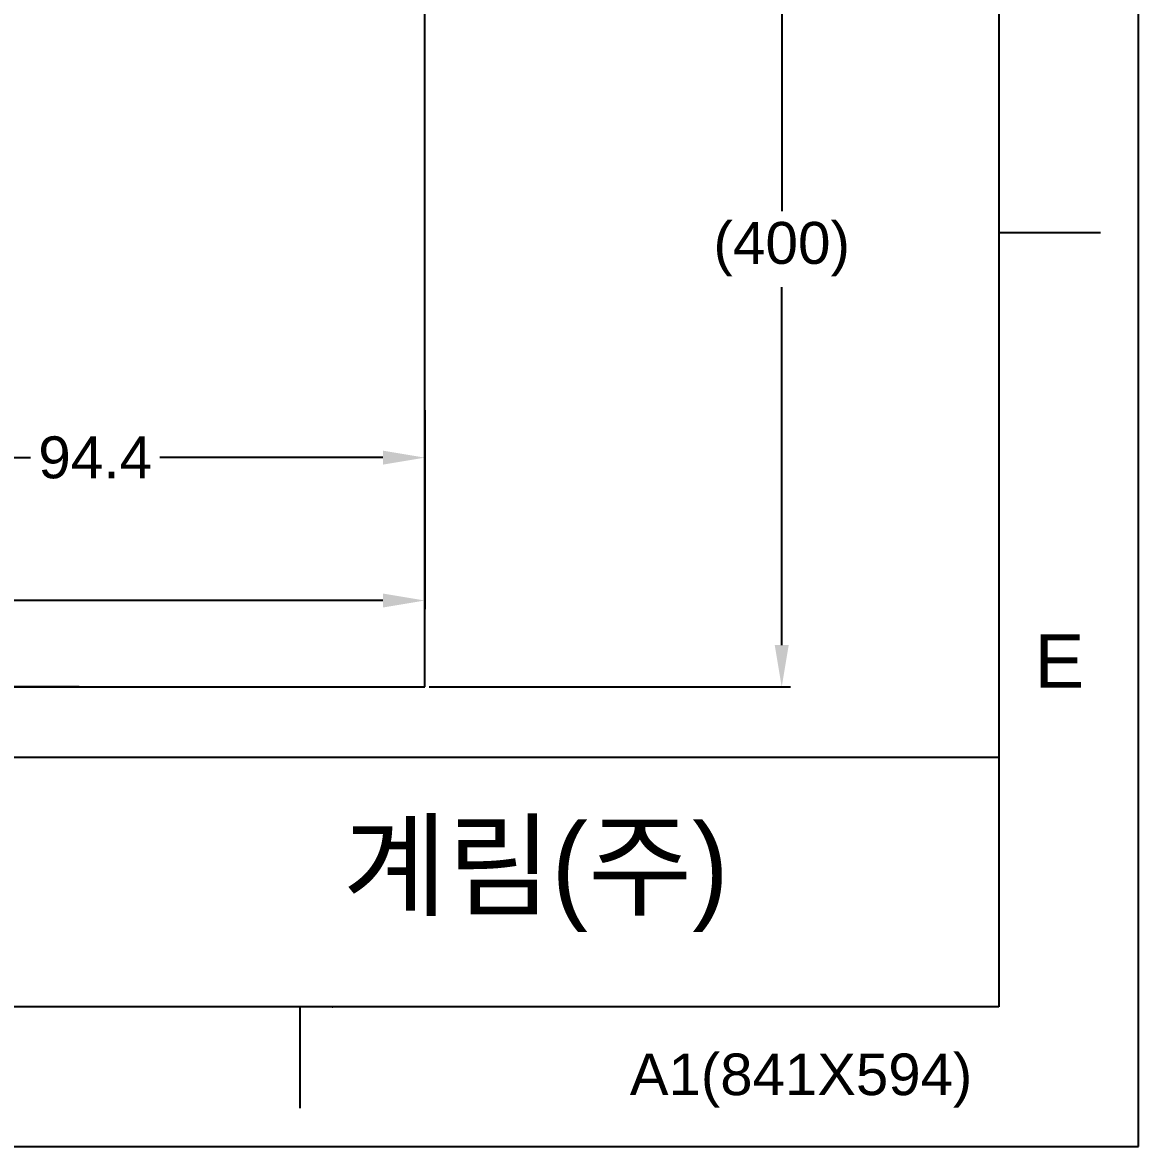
# Model space of a CAD drawing. Header units: millimetres. Extents: x 24958 to 25799, y 1150 to 1745.
# Drawn here: x 25638.9 to 25798.8, y 1150.3 to 1311.4 of the extents above; entities that cross this region are included whole.
import ezdxf

# ---------------------------------------------------------------- set-up
doc = ezdxf.new("R2010")
doc.units = ezdxf.units.MM
doc.linetypes.add('CENTERX2', pattern=[20.32, 12.7, -2.54, 2.54, -2.54])
for name, color, linetype in [('DIM', 3, 'Continuous'), ('FORM', 7, 'Continuous'), ('벽', 2, 'Continuous')]:
    doc.layers.add(name, color=color, linetype=linetype)
doc.layers.add('TEXT', color=2, linetype='Continuous', lineweight=13)
doc.styles.get("Standard").update_dxf_attribs({"font": 'arial.ttf'})
doc.dimstyles.new('ISO-25', dxfattribs={"dimtxt": 7, "dimasz": 5, "dimexe": 1.252, "dimexo": 0.625, "dimgap": 1, "dimtad": 1, "dimtih": 1, "dimtoh": 1, "dimdec": 1, "dimdsep": 46, "dimtxsty": 'Standard', "dimcen": 0, "dimclrd": 3, "dimclre": 3, "dimclrt": 4, "dimadec": 0, "dimazin": 0, "dimtfac": 1, "dimtdec": 1, "dimtmove": 0, "dimatfit": 3, "dimfxl": 1, "dimarcsym": 0})

# ---------------------------------------------------------------- blocks, each defined once
blk = doc.blocks.new('*D66')
at = {"layer": 'Defpoints', "color": 0, "transparency": 16777216}
for p in [(25602.13, 1256.45), (25696.56, 1256.45), (25696.56, 1249.04)]:
    blk.add_point(p, dxfattribs=at)
at = {"layer": 'DIM', "color": 3, "lineweight": -2, "transparency": 16777216}
for p, q in [((25602.13, 1255.82), (25602.13, 1247.78)), ((25696.56, 1255.82), (25696.56, 1247.78)), ((25608.13, 1249.04), (25640.06, 1249.04)), ((25690.56, 1249.04), (25658.62, 1249.04))]:
    blk.add_line(p, q, dxfattribs=at)
at = {"layer": 'DIM', "color": 3, "transparency": 16777216}
for points in [[(25608.13, 1250.04), (25608.13, 1248.04), (25602.13, 1249.04)], [(25690.56, 1250.04), (25690.56, 1248.04), (25696.56, 1249.04)]]:
    blk.add_solid(points, dxfattribs=at)
at = {"layer": 'DIM', "color": 4, "transparency": 16777216, "insert": (25649.34, 1249.04), "char_height": 6, "attachment_point": 5}
blk.add_mtext('94.4', dxfattribs=at)
blk = doc.blocks.new('*D67')
at = {"layer": 'Defpoints', "color": 0, "transparency": 16777216}
for p in [(25647.68, 1508.3), (25471, 1216.19), (25647.68, 1216.19)]:
    blk.add_point(p, dxfattribs=at)
at = {"layer": 'DIM', "color": 3, "lineweight": -2, "transparency": 16777216}
for p, q in [((25647.05, 1508.3), (25469.75, 1508.3)), ((25471, 1502.3), (25471, 1367.68)), ((25471, 1222.19), (25471, 1356.81)), ((25647.05, 1216.19), (25469.75, 1216.19))]:
    blk.add_line(p, q, dxfattribs=at)
at = {"layer": 'DIM', "color": 3, "transparency": 16777216}
for points in [[(25470, 1502.3), (25472, 1502.3), (25471, 1508.3)], [(25470, 1222.19), (25472, 1222.19), (25471, 1216.19)]]:
    blk.add_solid(points, dxfattribs=at)
at = {"layer": 'DIM', "color": 4, "transparency": 16777216, "insert": (25471, 1362.25), "char_height": 6, "attachment_point": 5}
blk.add_mtext('(1600)', dxfattribs=at)
blk = doc.blocks.new('*D69')
at = {"layer": 'Defpoints', "color": 0, "transparency": 16777216}
for p in [(25738.24, 1341.6), (25747.67, 1341.6), (25696.56, 1216.19)]:
    blk.add_point(p, dxfattribs=at)
at = {"layer": 'DIM', "color": 3, "lineweight": -2, "transparency": 16777216}
for p, q in [((25738.87, 1341.6), (25748.92, 1341.6)), ((25747.67, 1335.6), (25747.67, 1284.33)), ((25747.67, 1222.19), (25747.67, 1273.47)), ((25697.18, 1216.19), (25748.92, 1216.19))]:
    blk.add_line(p, q, dxfattribs=at)
at = {"layer": 'DIM', "color": 3, "transparency": 16777216}
for points in [[(25746.67, 1335.6), (25748.67, 1335.6), (25747.67, 1341.6)], [(25746.67, 1222.19), (25748.67, 1222.19), (25747.67, 1216.19)]]:
    blk.add_solid(points, dxfattribs=at)
at = {"layer": 'DIM', "color": 4, "transparency": 16777216, "insert": (25747.67, 1278.9), "char_height": 6, "width": 22.9625, "attachment_point": 5}
blk.add_mtext('(400)', dxfattribs=at)
blk = doc.blocks.new('*D70')
at = {"layer": 'Defpoints', "color": 0, "transparency": 16777216}
for p in [(25520.6, 1321.67), (25696.56, 1251.8), (25696.56, 1228.57)]:
    blk.add_point(p, dxfattribs=at)
at = {"layer": 'DIM', "color": 3, "lineweight": -2, "transparency": 16777216}
for p, q in [((25520.6, 1321.05), (25520.6, 1227.32)), ((25696.56, 1251.18), (25696.56, 1227.32)), ((25526.6, 1228.57), (25600.73, 1228.57)), ((25690.56, 1228.57), (25616.42, 1228.57))]:
    blk.add_line(p, q, dxfattribs=at)
at = {"layer": 'DIM', "color": 3, "transparency": 16777216}
for points in [[(25526.6, 1229.57), (25526.6, 1227.57), (25520.6, 1228.57)], [(25690.56, 1229.57), (25690.56, 1227.57), (25696.56, 1228.57)]]:
    blk.add_solid(points, dxfattribs=at)
at = {"layer": 'DIM', "color": 4, "transparency": 16777216, "insert": (25608.58, 1228.57), "char_height": 6, "attachment_point": 5}
blk.add_mtext('176', dxfattribs=at)

msp = doc.modelspace()

# ---------------------------------------------------------------- linework, layer by layer
at = {"layer": 'FORM', "color": 7, "linetype": 'Continuous'}
for p, q in [((25798.77, 1150.35), (25798.77, 1745.06)), ((25778.75, 1725.03), (25778.75, 1170.37)), ((25778.76, 1281.31), (25793.31, 1281.31)), ((25778.75, 1170.37), (24977.8, 1170.37)), ((25678.63, 1170.37), (25678.63, 1155.82)), ((24957.77, 1150.35), (25798.77, 1150.35))]:
    msp.add_line(p, q, dxfattribs=at)
at = {"layer": 'FORM'}
msp.add_line((25133.94, 1206.13), (25778.75, 1206.13), dxfattribs=at)
msp.add_point((25683.34, 1170.37), dxfattribs=at)
at = {"layer": '벽'}
for p, q in [((25696.56, 1216.19), (25696.56, 1679.35)), ((25001.71, 1216.19), (25696.56, 1216.19))]:
    msp.add_line(p, q, dxfattribs=at)

# ---------------------------------------------------------------- texts
at = {"layer": 'FORM', "insert": (25787.45, 1219.89), "char_height": 7.63, "attachment_point": 5}
msp.add_mtext_dynamic_manual_height_columns('E', width=10.0119, gutter_width=12.51, heights=[0], dxfattribs=at)
at = {"layer": 'TEXT'}
msp.add_text('A1(841X594)', height=5.9595, dxfattribs=at).set_placement((25725.91, 1157.71))
at = {"layer": 'TEXT', "linetype": 'CENTERX2', "insert": (25712.43, 1188.83), "char_height": 11.9189, "attachment_point": 5}
msp.add_mtext_dynamic_manual_height_columns('{\\fHYGothic-Medium|b0|i0|c129|p18;계림(주)}', width=143.0272, gutter_width=29.8, heights=[0], dxfattribs=at)

# ---------------------------------------------------------------- dimensions: what is measured, and where the dimension line sits
at = {"layer": 'DIM', "color": 3}
for base, p1, p2, text, picture, middle in [((25471, 1216.19), (25647.68, 1508.3), (25647.68, 1216.19), '(1600)', '*D67', (25471, 1362.25)), ((25747.67, 1341.6), (25696.56, 1216.19), (25738.24, 1341.6), '(400)', '*D69', (25747.67, 1278.9))]:
    dim = msp.add_linear_dim(base=base, p1=p1, p2=p2, angle=90, text=text, dimstyle='ISO-25', override={"dimtxt": 6, "dimasz": 6, "dimgap": 1.5, "dimtad": 0}, dxfattribs=at)
    dim.commit()
    dim.dimension.update_dxf_attribs({"geometry": picture, "text_midpoint": middle})
for base, p1, p2, picture, middle in [((25696.56, 1228.57), (25520.6, 1321.67), (25696.56, 1251.8), '*D70', (25608.58, 1228.57)), ((25696.56, 1249.04), (25602.13, 1256.45), (25696.56, 1256.45), '*D66', (25649.34, 1249.04))]:
    dim = msp.add_linear_dim(base=base, p1=p1, p2=p2, dimstyle='ISO-25', override={"dimtxt": 6, "dimasz": 6, "dimgap": 1.5, "dimtad": 0}, dxfattribs=at)
    dim.commit()
    dim.dimension.update_dxf_attribs({"geometry": picture, "text_midpoint": middle})

doc.saveas('drawing.dxf')
